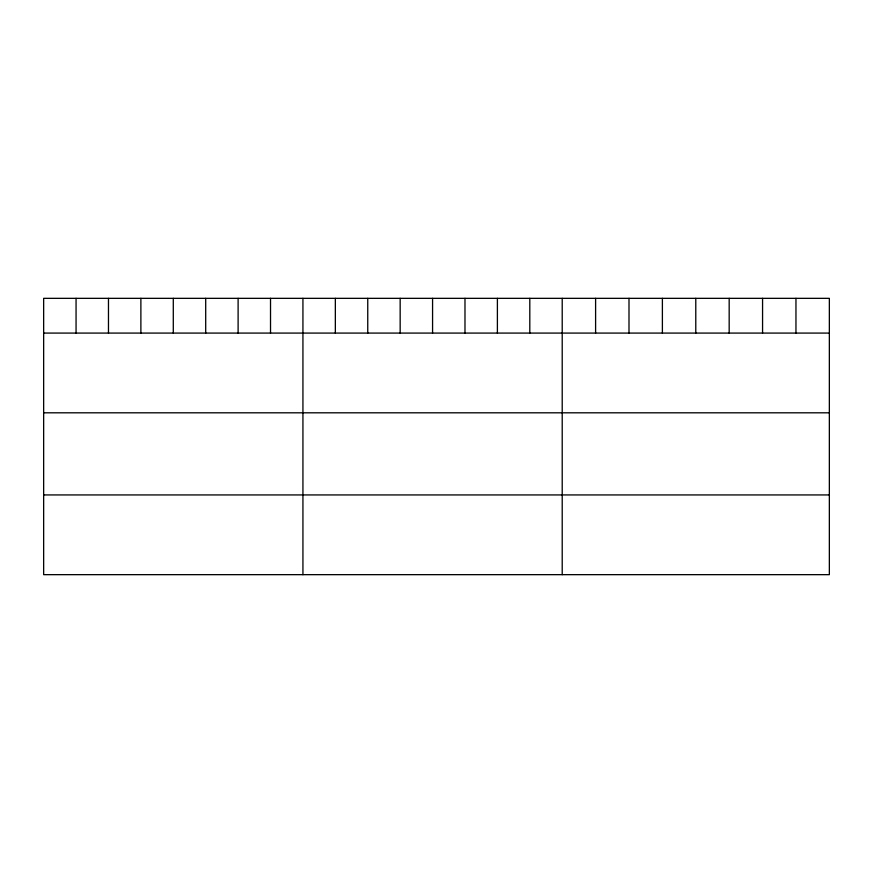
<?xml version="1.0" encoding="UTF-8"?>
<svg xmlns="http://www.w3.org/2000/svg" width="873" height="873" viewBox="0 0 873 873"><rect width="100%" height="100%" fill="white"/><g stroke="black" fill="none" stroke-linecap="round" stroke-linejoin="round"><path stroke-width="1.31" d="M829.35 333.082L829.35 574.663L43.65 574.663L43.65 298.337L829.35 298.337L829.35 333.082L43.65 333.082M43.65 412.809L829.35 412.809M43.65 494.936L829.35 494.936M795.958 298.337L795.958 333.082M762.566 298.337L762.566 333.082M729.173 298.337L729.173 333.082M695.781 298.337L695.781 333.082M662.389 298.337L662.389 333.082M628.996 298.337L628.996 333.082M595.604 298.337L595.604 333.082M562.212 298.337L562.212 574.663M529.802 298.337L529.802 333.082M497.392 298.337L497.392 333.082M464.982 298.337L464.982 333.082M432.572 298.337L432.572 333.082M400.161 298.337L400.161 333.082M367.751 298.337L367.751 333.082M335.341 298.337L335.341 333.082M302.931 298.337L302.931 574.663M270.521 298.337L270.521 333.082M238.111 298.337L238.111 333.082M205.701 298.337L205.701 333.082M173.291 298.337L173.291 333.082M140.88 298.337L140.88 333.082M108.47 298.337L108.47 333.082M76.06 298.337L76.06 333.082"/></g></svg>
